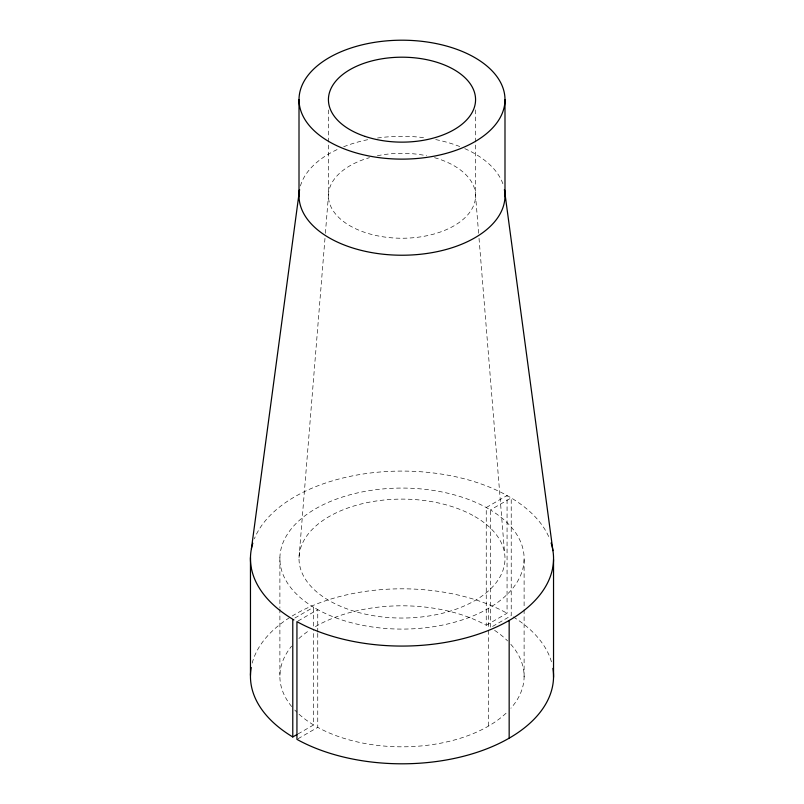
<?xml version="1.0" encoding="UTF-8"?>
<svg xmlns="http://www.w3.org/2000/svg" width="804" height="804" viewBox="0 0 804 804"><rect width="100%" height="100%" fill="white"/><g stroke="black" fill="none" stroke-linecap="round" stroke-linejoin="round"><path stroke-width="0.6" stroke-dasharray="4.02 3.01" d="M299.018 557.584L324.977 238.336M325.379 233.331L328.434 195.774L328.434 108.399M294.857 618.035L313.59 607.221A122.118 70.511 0 0 1 315.65 508.721A122.118 70.511 0 0 1 486.249 507.535L490.41 509.937L490.41 627.673L511.223 615.653L511.223 497.927L507.063 495.515A151.544 87.495 0 0 0 358.845 474.702A151.544 87.495 0 0 0 254.345 538.861M297.982 621.04L317.751 609.623A122.118 70.511 0 0 0 488.35 608.437A122.118 70.511 0 0 0 490.41 509.937L511.223 497.927A151.544 87.495 0 0 1 549.554 538.63M297.982 733.962L313.59 724.947L313.59 629.763M486.249 625.271L507.063 613.251L507.063 495.515L486.249 507.535L486.249 625.271A122.118 70.511 0 0 0 313.49 627.733M297.982 738.765L317.751 727.349A122.118 70.511 0 0 0 507.676 711.651M478.611 233.301L475.566 195.774L475.566 108.399M479.023 238.306L504.621 553.544M524.107 559.564L524.107 608.417M524.107 609.663L524.107 677.3M488.35 608.437L488.35 629.281M488.35 630.507L488.35 726.163M317.751 632.165L317.751 609.623L313.59 607.221L313.59 628.507M317.751 633.421L317.751 727.349M279.892 557.584L279.892 607.683M279.892 608.94L279.892 675.32M252.185 663.119A151.544 87.495 0 0 1 353.358 593.442A151.544 87.495 0 0 1 507.063 613.251M513.284 616.919A151.544 87.495 0 0 1 551.745 662.868M300.405 185.995A102.992 59.466 0 0 1 339.218 148.629M343.64 146.77A102.992 59.466 0 0 1 368.312 139.574M377.488 138.017A102.992 59.466 0 0 1 426.512 138.017M435.688 139.574A102.992 59.466 0 0 1 460.36 146.77M464.782 148.629A102.992 59.466 0 0 1 503.595 185.995M510.801 644.295A122.118 70.511 0 0 1 510.862 708.254M313.59 724.947A122.118 70.511 0 0 1 294.756 710.032M291.701 706.575A122.118 70.511 0 0 1 291.651 646.104M298.877 638.537A122.118 70.511 0 0 1 308.354 631.05M494.591 630.336A122.118 70.511 0 0 1 507.625 640.929M434.502 157.664A73.566 42.471 0 0 1 459.385 222.346A73.566 42.471 0 0 1 344.614 222.346A73.566 42.471 0 0 1 369.498 157.664M377.357 155.755A73.566 42.471 0 0 1 426.643 155.755M472.852 515.424L472.722 515.344A102.992 59.466 0 0 0 329.168 516.53A102.992 59.466 0 0 0 327.117 599.402L331.278 601.804A102.992 59.466 0 0 0 474.832 600.628A102.992 59.466 0 0 0 476.883 517.746L472.852 515.424"/><path stroke-width="1.21" d="M251.421 548.68L299.56 189.633A102.992 59.466 0 0 0 402 255.23A102.992 59.466 0 0 0 504.44 189.633L552.921 550.65M251.22 667.521A151.544 87.495 0 0 0 292.777 736.966L296.937 734.565M293.932 619.924L293.42 619.613M553.534 559.574L553.534 677.3M509.163 620.447L509.163 738.183M504.992 99.666A102.992 59.466 0 0 1 350.504 151.162A102.992 59.466 0 0 1 350.504 48.17A102.992 59.466 0 0 1 504.992 99.666L504.992 195.774M299.008 99.666L299.008 195.774M292.777 736.966L292.777 619.231A151.544 87.495 0 0 1 252.818 543.192M250.466 557.584L250.466 675.32M552.921 668.385A151.544 87.495 0 0 1 467.616 755.177A151.544 87.495 0 0 1 296.937 739.368L296.937 621.633A151.544 87.495 0 0 0 473.626 635.683A151.544 87.495 0 0 0 551.112 542.941M365.217 136.449A73.566 42.471 0 0 0 475.566 99.666A73.566 42.471 0 0 0 365.217 62.883A73.566 42.471 0 0 0 365.217 136.449"/></g></svg>
